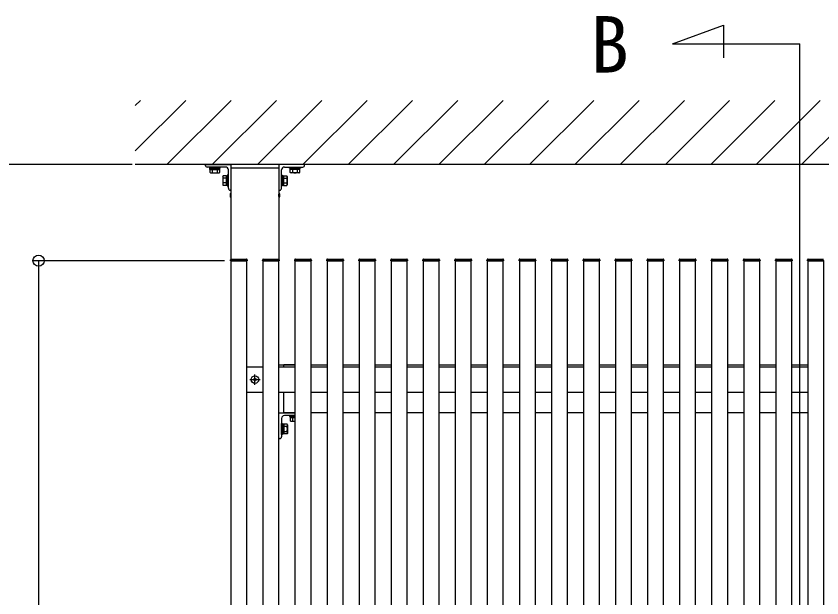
# Model space of a CAD drawing. Units: millimetres, scale not verified. Extents: x -875 to 875, y -1310 to 1300.
# Drawn here: x 232.3 to 358, y 1012.5 to 1103.2 of the extents above; entities that cross this region are included whole.
import ezdxf
from ezdxf.enums import TextEntityAlignment as Align

# ---------------------------------------------------------------- set-up
doc = ezdxf.new("R2010")
doc.units = ezdxf.units.MM
doc.header["$LTSCALE"] = 4
for name, color, linetype in [('0-2_USER1', 3, 'Continuous'), ('0-4_YKK_12', 2, 'Continuous'), ('0-6_YKK_A1', 4, 'Continuous'), ('0-7_YKK_D', 6, 'Continuous')]:
    doc.layers.add(name, color=color, linetype=linetype)
doc.styles.add('ＭＳ ゴシック', font='')
doc.styles.get('ＭＳ ゴシック').set_extended_font_data('MS Gothic')

msp = doc.modelspace()

# ---------------------------------------------------------------- linework, layer by layer
at = {"layer": '0-4_YKK_12'}
for p, q in [((334.764, 1098.907), (354.607, 1098.906)), ((354.6, 909.19), (354.596, 1098.906))]:
    msp.add_line(p, q, dxfattribs=at)
msp.add_lwpolyline([(334.764, 1098.907), (342.714, 1101.8), (342.714, 1096.742)], dxfattribs=at)
at = {"layer": '0-6_YKK_A1'}
for p, q in [((250.923, 1082.204), (258.807, 1090.089)), ((250.923, 1089.275), (251.736, 1090.089)), ((255.878, 1080.089), (265.878, 1090.089)), ((262.949, 1080.089), (272.949, 1090.089)), ((270.021, 1080.089), (280.021, 1090.089)), ((277.092, 1080.089), (287.092, 1090.089)), ((284.163, 1080.089), (294.163, 1090.089)), ((291.234, 1080.089), (301.234, 1090.089)), ((298.305, 1080.089), (308.305, 1090.089)), ((305.376, 1080.089), (315.376, 1090.089)), ((312.447, 1080.089), (322.447, 1090.089)), ((319.518, 1080.089), (329.518, 1090.089)), ((326.589, 1080.089), (336.589, 1090.089)), ((333.66, 1080.089), (343.66, 1090.089)), ((340.731, 1080.089), (350.731, 1090.089)), ((347.802, 1080.089), (357.802, 1090.089)), ((354.873, 1080.089), (364.873, 1090.089)), ((460.85, 1080.089), (250.923, 1080.089)), ((261.85, 1079.989), (261.85, 1080.059)), ((261.88, 1080.089), (265.82, 1080.089)), ((265.85, 1080.059), (265.85, 1076.119)), ((273.35, 1080.059), (273.35, 1076.119)), ((277.32, 1080.089), (273.38, 1080.089)), ((277.35, 1079.989), (277.35, 1080.059)), ((265, 1079.689), (262.15, 1079.689)), ((262.5, 1079.689), (262.5, 1079.529)), ((264.2, 1079.689), (262.5, 1079.689)), ((262.5, 1079.529), (264.2, 1079.529)), ((262.58, 1079.329), (262.58, 1079.529)), ((262.58, 1079.329), (264.12, 1079.329)), ((262.6, 1078.822), (262.6, 1079.329)), ((262.6, 1079.329), (264.1, 1079.329)), ((262.675, 1078.779), (262.6, 1078.822)), ((262.675, 1078.779), (264.025, 1078.779)), ((262.974, 1078.822), (262.974, 1079.329)), ((263.726, 1079.329), (263.726, 1078.822)), ((264.025, 1078.779), (264.1, 1078.822)), ((264.1, 1078.822), (264.1, 1079.329)), ((264.12, 1079.329), (264.12, 1079.529)), ((264.2, 1079.529), (264.2, 1079.689)), ((265.45, 1076.389), (265.45, 1079.239)), ((265.85, 1079.589), (265.85, 920.089)), ((273.75, 1076.389), (273.75, 1079.239)), ((274.2, 1079.689), (277.05, 1079.689)), ((275, 1079.529), (275, 1079.689)), ((275, 1079.689), (276.7, 1079.689)), ((276.7, 1079.529), (275, 1079.529)), ((275.08, 1079.329), (275.08, 1079.529)), ((276.62, 1079.329), (275.08, 1079.329)), ((276.6, 1079.329), (275.1, 1079.329)), ((275.1, 1078.822), (275.1, 1079.329)), ((275.175, 1078.779), (275.1, 1078.822)), ((276.525, 1078.779), (275.175, 1078.779)), ((275.474, 1079.329), (275.474, 1078.822)), ((276.226, 1078.822), (276.226, 1079.329)), ((276.525, 1078.779), (276.6, 1078.822)), ((276.6, 1078.822), (276.6, 1079.329)), ((276.62, 1079.329), (276.62, 1079.529)), ((276.7, 1079.689), (276.7, 1079.529)), ((264.58, 1078.239), (264.638, 1078.34)), ((264.58, 1078.239), (264.58, 1076.939)), ((265.13, 1078.34), (264.638, 1078.34)), ((265.13, 1077.964), (264.638, 1077.964)), ((265.13, 1078.34), (265.13, 1076.838)), ((265.13, 1077.989), (265.13, 1077.189)), ((274.07, 1078.34), (274.562, 1078.34)), ((274.07, 1078.34), (274.07, 1076.838)), ((274.07, 1077.989), (274.07, 1077.189)), ((274.07, 1077.964), (274.562, 1077.964)), ((274.62, 1078.239), (274.562, 1078.34)), ((274.62, 1078.239), (274.62, 1076.939)), ((264.58, 1076.939), (264.638, 1076.838)), ((265.13, 1077.214), (264.638, 1077.214)), ((265.13, 1076.838), (264.638, 1076.838)), ((265.82, 1076.089), (265.75, 1076.089)), ((273.38, 1076.089), (273.45, 1076.089)), ((274.07, 1077.214), (274.562, 1077.214)), ((274.07, 1076.838), (274.562, 1076.838)), ((274.62, 1076.939), (274.562, 1076.838)), ((265.75, 1075.541), (265.75, 1075.037)), ((265.815, 1075.614), (265.85, 1075.594)), ((265.85, 1074.984), (265.815, 1074.964)), ((265.85, 1075.594), (265.85, 1074.984)), ((273.35, 1075.454), (273.28, 1075.414)), ((273.28, 1075.414), (273.28, 1075.164)), ((273.35, 1075.124), (273.28, 1075.164)), ((273.385, 1075.614), (273.35, 1075.594)), ((273.35, 1075.594), (273.35, 1074.984)), ((273.35, 1074.984), (273.385, 1074.964)), ((273.45, 1075.541), (273.45, 1075.037)), ((265.8, 1065.089), (265.808, 1065.244)), ((265.8, 1065.089), (268.4, 1065.089)), ((265.908, 1065.339), (268.292, 1065.339)), ((268.392, 1065.244), (268.4, 1065.089)), ((270.8, 1065.089), (270.808, 1065.244)), ((270.8, 1065.089), (273.4, 1065.089)), ((270.908, 1065.339), (273.292, 1065.339)), ((273.392, 1065.244), (273.4, 1065.089)), ((275.8, 1065.089), (275.808, 1065.244)), ((275.8, 1065.089), (278.4, 1065.089)), ((275.908, 1065.339), (278.292, 1065.339)), ((278.392, 1065.244), (278.4, 1065.089)), ((280.8, 1065.089), (280.808, 1065.244)), ((280.8, 1065.089), (283.4, 1065.089)), ((280.908, 1065.339), (283.292, 1065.339)), ((283.392, 1065.244), (283.4, 1065.089)), ((285.8, 1065.089), (285.808, 1065.244)), ((285.8, 1065.089), (288.4, 1065.089)), ((285.908, 1065.339), (288.292, 1065.339)), ((288.392, 1065.244), (288.4, 1065.089)), ((290.8, 1065.089), (290.808, 1065.244)), ((290.8, 1065.089), (293.4, 1065.089)), ((290.908, 1065.339), (293.292, 1065.339)), ((293.392, 1065.244), (293.4, 1065.089)), ((295.8, 1065.089), (295.808, 1065.244)), ((295.8, 1065.089), (298.4, 1065.089)), ((295.908, 1065.339), (298.292, 1065.339)), ((298.392, 1065.244), (298.4, 1065.089)), ((300.8, 1065.089), (300.808, 1065.244)), ((300.8, 1065.089), (303.4, 1065.089)), ((300.908, 1065.339), (303.292, 1065.339)), ((303.392, 1065.244), (303.4, 1065.089)), ((305.8, 1065.089), (305.808, 1065.244)), ((305.8, 1065.089), (308.4, 1065.089)), ((305.908, 1065.339), (308.292, 1065.339)), ((308.392, 1065.244), (308.4, 1065.089)), ((310.8, 1065.089), (310.808, 1065.244)), ((310.8, 1065.089), (313.4, 1065.089)), ((310.908, 1065.339), (313.292, 1065.339)), ((313.392, 1065.244), (313.4, 1065.089)), ((315.8, 1065.089), (315.808, 1065.244)), ((315.8, 1065.089), (318.4, 1065.089)), ((315.908, 1065.339), (318.292, 1065.339)), ((318.392, 1065.244), (318.4, 1065.089)), ((320.8, 1065.089), (320.808, 1065.244)), ((320.8, 1065.089), (323.4, 1065.089)), ((320.908, 1065.339), (323.292, 1065.339)), ((323.392, 1065.244), (323.4, 1065.089)), ((325.8, 1065.089), (325.808, 1065.244)), ((325.8, 1065.089), (328.4, 1065.089)), ((325.908, 1065.339), (328.292, 1065.339)), ((328.392, 1065.244), (328.4, 1065.089)), ((330.8, 1065.089), (330.808, 1065.244)), ((330.8, 1065.089), (333.4, 1065.089)), ((330.908, 1065.339), (333.292, 1065.339)), ((333.392, 1065.244), (333.4, 1065.089)), ((335.8, 1065.089), (335.808, 1065.244)), ((335.8, 1065.089), (338.4, 1065.089)), ((335.908, 1065.339), (338.292, 1065.339)), ((338.392, 1065.244), (338.4, 1065.089)), ((340.8, 1065.089), (340.808, 1065.244)), ((340.8, 1065.089), (343.4, 1065.089)), ((340.908, 1065.339), (343.292, 1065.339)), ((343.392, 1065.244), (343.4, 1065.089)), ((345.8, 1065.089), (345.808, 1065.244)), ((345.8, 1065.089), (348.4, 1065.089)), ((345.908, 1065.339), (348.292, 1065.339)), ((348.392, 1065.244), (348.4, 1065.089)), ((350.8, 1065.089), (350.808, 1065.244)), ((350.8, 1065.089), (353.4, 1065.089)), ((350.908, 1065.339), (353.292, 1065.339)), ((353.392, 1065.244), (353.4, 1065.089)), ((355.8, 1065.089), (355.808, 1065.244)), ((355.8, 1065.089), (358.4, 1065.089)), ((355.908, 1065.339), (358.292, 1065.339)), ((268.35, 1048.539), (270.85, 1048.539)), ((273.35, 1048.539), (275.85, 1048.539)), ((273.38, 1048.839), (275.85, 1048.839)), ((274.1, 1048.539), (274.1, 1048.839)), ((275.85, 1048.839), (274.1, 1048.839)), ((278.35, 1048.839), (280.85, 1048.839)), ((278.35, 1048.539), (280.85, 1048.539)), ((283.35, 1048.839), (285.85, 1048.839)), ((283.35, 1048.539), (285.85, 1048.539)), ((288.35, 1048.839), (290.85, 1048.839)), ((288.35, 1048.539), (290.85, 1048.539)), ((293.35, 1048.839), (295.85, 1048.839)), ((293.35, 1048.539), (295.85, 1048.539)), ((298.35, 1048.839), (300.85, 1048.839)), ((298.35, 1048.539), (300.85, 1048.539)), ((303.35, 1048.839), (305.85, 1048.839)), ((303.35, 1048.539), (305.85, 1048.539)), ((308.35, 1048.839), (310.85, 1048.839)), ((308.35, 1048.539), (310.85, 1048.539)), ((313.35, 1048.839), (315.85, 1048.839)), ((313.35, 1048.539), (315.85, 1048.539)), ((318.35, 1048.839), (320.85, 1048.839)), ((318.35, 1048.539), (320.85, 1048.539)), ((323.35, 1048.839), (325.85, 1048.839)), ((323.35, 1048.539), (325.85, 1048.539)), ((328.35, 1048.839), (330.85, 1048.839)), ((328.35, 1048.539), (330.85, 1048.539)), ((333.35, 1048.839), (335.85, 1048.839)), ((333.35, 1048.539), (335.85, 1048.539)), ((338.35, 1048.839), (340.85, 1048.839)), ((338.35, 1048.539), (340.85, 1048.539)), ((343.35, 1048.839), (345.85, 1048.839)), ((343.35, 1048.539), (345.85, 1048.539)), ((348.35, 1048.839), (350.85, 1048.839)), ((348.35, 1048.539), (350.85, 1048.539)), ((353.35, 1048.839), (355.85, 1048.839)), ((353.35, 1048.539), (355.85, 1048.539)), ((269.6, 1045.749), (269.6, 1047.329)), ((268.81, 1046.539), (270.39, 1046.539)), ((269.45, 1046.589), (269.35, 1046.589)), ((269.75, 1046.489), (269.85, 1046.489)), ((270.85, 1044.539), (268.35, 1044.539)), ((275.85, 1044.539), (273.35, 1044.539)), ((274.1, 1041.339), (274.1, 1044.539)), ((280.85, 1044.539), (278.35, 1044.539)), ((285.85, 1044.539), (283.35, 1044.539)), ((290.85, 1044.539), (288.35, 1044.539)), ((295.85, 1044.539), (293.35, 1044.539)), ((300.85, 1044.539), (298.35, 1044.539)), ((305.85, 1044.539), (303.35, 1044.539)), ((310.85, 1044.539), (308.35, 1044.539)), ((315.85, 1044.539), (313.35, 1044.539)), ((320.85, 1044.539), (318.35, 1044.539)), ((325.85, 1044.539), (323.35, 1044.539)), ((330.85, 1044.539), (328.35, 1044.539)), ((335.85, 1044.539), (333.35, 1044.539)), ((340.85, 1044.539), (338.35, 1044.539)), ((345.85, 1044.539), (343.35, 1044.539)), ((350.85, 1044.539), (348.35, 1044.539)), ((355.85, 1044.539), (353.35, 1044.539)), ((273.35, 1037.369), (273.35, 1041.309)), ((273.38, 1041.339), (275.85, 1041.339)), ((275.85, 1041.339), (274.1, 1041.339)), ((274.1, 1041.339), (275.85, 1041.339)), ((275.85, 1040.939), (274.2, 1040.939)), ((280.85, 1041.339), (278.35, 1041.339)), ((285.85, 1041.339), (283.35, 1041.339)), ((290.85, 1041.339), (288.35, 1041.339)), ((295.85, 1041.339), (293.35, 1041.339)), ((300.85, 1041.339), (298.35, 1041.339)), ((305.85, 1041.339), (303.35, 1041.339)), ((310.85, 1041.339), (308.35, 1041.339)), ((315.85, 1041.339), (313.35, 1041.339)), ((320.85, 1041.339), (318.35, 1041.339)), ((325.85, 1041.339), (323.35, 1041.339)), ((330.85, 1041.339), (328.35, 1041.339)), ((335.85, 1041.339), (333.35, 1041.339)), ((340.85, 1041.339), (338.35, 1041.339)), ((345.85, 1041.339), (343.35, 1041.339)), ((350.85, 1041.339), (348.35, 1041.339)), ((355.85, 1041.339), (353.35, 1041.339)), ((273.75, 1040.489), (273.75, 1037.639)), ((274.11, 1039.609), (273.91, 1039.609)), ((274.11, 1039.609), (274.11, 1038.069)), ((274.11, 1039.589), (274.11, 1038.089)), ((275.099, 1040.619), (275.099, 1040.127)), ((275.099, 1040.619), (275.85, 1040.619)), ((275.2, 1040.069), (275.099, 1040.127)), ((275.2, 1040.069), (275.85, 1040.069)), ((275.45, 1040.619), (275.85, 1040.619)), ((275.475, 1040.619), (275.475, 1040.127)), ((274.617, 1039.215), (274.11, 1039.215)), ((274.11, 1038.463), (274.617, 1038.463)), ((274.66, 1039.514), (274.66, 1038.164)), ((273.45, 1037.339), (273.38, 1037.339)), ((274.11, 1038.069), (273.91, 1038.069)), ((274.617, 1038.089), (274.11, 1038.089)), ((274.66, 1038.164), (274.617, 1038.089))]:
    msp.add_line(p, q, dxfattribs=at)
for points in [[(265.85, 1079.589), (273.35, 1079.589), (273.35, 1065.32)], [(269.35, 1046.589), (269.35, 1046.489), (269.45, 1046.489)], [(269.65, 1046.689), (269.65, 1046.789), (269.55, 1046.789), (269.55, 1046.689)], [(269.55, 1046.389), (269.55, 1046.289), (269.65, 1046.289), (269.65, 1046.389)], [(269.85, 1046.489), (269.85, 1046.589), (269.75, 1046.589)], [(275.85, 1040.939), (275, 1040.939), (275, 1040.779), (275.85, 1040.779), (275.145, 1040.779), (275.145, 1040.619), (275.85, 1040.619)], [(274.66, 1039.514), (274.617, 1039.589), (274.11, 1039.589)]]:
    msp.add_lwpolyline(points, dxfattribs=at)
for points in [[(265.29, 1076.884), (265.29, 1078.294), (265.13, 1078.294), (265.13, 1076.884)], [(265.45, 1076.739), (265.45, 1078.439), (265.29, 1078.439), (265.29, 1076.739)], [(273.75, 1076.739), (273.75, 1078.439), (273.91, 1078.439), (273.91, 1076.739)], [(273.91, 1076.884), (273.91, 1078.294), (274.07, 1078.294), (274.07, 1076.884)], [(265.85, 935.089), (268.35, 935.089), (268.35, 1065.089), (265.85, 1065.089)], [(270.85, 935.089), (273.35, 935.089), (273.35, 1065.089), (270.85, 1065.089)], [(275.85, 935.089), (278.35, 935.089), (278.35, 1065.089), (275.85, 1065.089)], [(280.85, 935.089), (283.35, 935.089), (283.35, 1065.089), (280.85, 1065.089)], [(285.85, 935.089), (288.35, 935.089), (288.35, 1065.089), (285.85, 1065.089)], [(290.85, 935.089), (293.35, 935.089), (293.35, 1065.089), (290.85, 1065.089)], [(295.85, 935.089), (298.35, 935.089), (298.35, 1065.089), (295.85, 1065.089)], [(300.85, 935.089), (303.35, 935.089), (303.35, 1065.089), (300.85, 1065.089)], [(305.85, 935.089), (308.35, 935.089), (308.35, 1065.089), (305.85, 1065.089)], [(310.85, 935.089), (313.35, 935.089), (313.35, 1065.089), (310.85, 1065.089)], [(315.85, 935.089), (318.35, 935.089), (318.35, 1065.089), (315.85, 1065.089)], [(320.85, 935.089), (323.35, 935.089), (323.35, 1065.089), (320.85, 1065.089)], [(325.85, 935.089), (328.35, 935.089), (328.35, 1065.089), (325.85, 1065.089)], [(330.85, 935.089), (333.35, 935.089), (333.35, 1065.089), (330.85, 1065.089)], [(335.85, 935.089), (338.35, 935.089), (338.35, 1065.089), (335.85, 1065.089)], [(340.85, 935.089), (343.35, 935.089), (343.35, 1065.089), (340.85, 1065.089)], [(345.85, 935.089), (348.35, 935.089), (348.35, 1065.089), (345.85, 1065.089)], [(350.85, 935.089), (353.35, 935.089), (353.35, 1065.089), (350.85, 1065.089)], [(355.85, 935.089), (358.35, 935.089), (358.35, 1065.089), (355.85, 1065.089)], [(273.75, 1037.989), (273.75, 1039.689), (273.91, 1039.689), (273.91, 1037.989)]]:
    msp.add_lwpolyline(points, close=True, dxfattribs=at)
msp.add_circle((269.6, 1046.539), 0.59, dxfattribs=at)
for centre, radius, start, end in [((261.88, 1080.059), 0.03, 90, 180), ((262.15, 1079.989), 0.3, 180, 270), ((265.82, 1080.059), 0.03, 0, 90), ((273.38, 1080.059), 0.03, 90, 180), ((277.05, 1079.989), 0.3, 270, 0), ((277.32, 1080.059), 0.03, 0, 90), ((262.787, 1079.205), 0.426, 243.93616, 296.06384), ((263.35, 1080.432), 1.653, 256.85543, 283.14457), ((263.913, 1079.205), 0.426, 243.93616, 296.06384), ((265, 1079.239), 0.45, 0, 90), ((274.2, 1079.239), 0.45, 90, 180), ((275.287, 1079.205), 0.426, 243.93616, 296.06384), ((275.85, 1080.432), 1.653, 256.85543, 283.14457), ((276.413, 1079.205), 0.426, 243.93616, 296.06384), ((264.912, 1078.152), 0.332, 145.61575, 214.38425), ((265.822, 1077.589), 1.242, 162.41205, 197.58795), ((274.288, 1078.152), 0.332, 325.61575, 34.38425), ((273.378, 1077.589), 1.242, 342.41205, 17.58795), ((264.912, 1077.026), 0.332, 145.61575, 214.38425), ((265.75, 1076.389), 0.3, 180, 270), ((265.82, 1076.119), 0.03, 270, 0), ((273.38, 1076.119), 0.03, 180, 270), ((273.45, 1076.389), 0.3, 270, 0), ((274.288, 1077.026), 0.332, 325.61575, 34.38425), ((266.107, 1075.289), 0.437, 131.91164, 144.76774), ((266.107, 1075.289), 0.437, 215.23243, 228.08863), ((273.093, 1075.289), 0.437, 35.23226, 48.08836), ((273.093, 1075.289), 0.437, 311.91137, 324.76757), ((265.908, 1065.239), 0.1, 90, 177), ((268.292, 1065.239), 0.1, 3, 90), ((270.908, 1065.239), 0.1, 90, 177), ((273.292, 1065.239), 0.1, 3, 90), ((275.908, 1065.239), 0.1, 90, 177), ((278.292, 1065.239), 0.1, 3, 90), ((280.908, 1065.239), 0.1, 90, 177), ((283.292, 1065.239), 0.1, 3, 90), ((285.908, 1065.239), 0.1, 90, 177), ((288.292, 1065.239), 0.1, 3, 90), ((290.908, 1065.239), 0.1, 90, 177), ((293.292, 1065.239), 0.1, 3, 90), ((295.908, 1065.239), 0.1, 90, 177), ((298.292, 1065.239), 0.1, 3, 90), ((300.908, 1065.239), 0.1, 90, 177), ((303.292, 1065.239), 0.1, 3, 90), ((305.908, 1065.239), 0.1, 90, 177), ((308.292, 1065.239), 0.1, 3, 90), ((310.908, 1065.239), 0.1, 90, 177), ((313.292, 1065.239), 0.1, 3, 90), ((315.908, 1065.239), 0.1, 90, 177), ((318.292, 1065.239), 0.1, 3, 90), ((320.908, 1065.239), 0.1, 90, 177), ((323.292, 1065.239), 0.1, 3, 90), ((325.908, 1065.239), 0.1, 90, 177), ((328.292, 1065.239), 0.1, 3, 90), ((330.908, 1065.239), 0.1, 90, 177), ((333.292, 1065.239), 0.1, 3, 90), ((335.908, 1065.239), 0.1, 90, 177), ((338.292, 1065.239), 0.1, 3, 90), ((340.908, 1065.239), 0.1, 90, 177), ((343.292, 1065.239), 0.1, 3, 90), ((345.908, 1065.239), 0.1, 90, 177), ((348.292, 1065.239), 0.1, 3, 90), ((350.908, 1065.239), 0.1, 90, 177), ((353.292, 1065.239), 0.1, 3, 90), ((355.908, 1065.239), 0.1, 90, 177), ((269.45, 1046.689), 0.1, 270, 0), ((269.45, 1046.389), 0.1, 0, 90), ((269.75, 1046.689), 0.1, 180, 270), ((269.75, 1046.389), 0.1, 90, 180), ((273.38, 1041.309), 0.03, 90, 180), ((274.2, 1040.489), 0.45, 90, 180), ((274.234, 1039.402), 0.426, 333.93616, 26.06384), ((275.287, 1040.401), 0.332, 235.61575, 304.38425), ((275.85, 1041.311), 1.242, 252.41205, 270.00109), ((273.007, 1038.839), 1.653, 346.85543, 13.14457), ((274.234, 1038.276), 0.426, 333.93616, 26.06384), ((273.38, 1037.369), 0.03, 180, 270), ((273.45, 1037.639), 0.3, 270, 360)]:
    msp.add_arc(centre, radius, start, end, dxfattribs=at)
at = {"layer": '0-7_YKK_D'}
for p, q in [((250.423, 1080.089), (204.85, 1080.089)), ((264.85, 1065.089), (234.85, 1065.089)), ((235.85, 1065.089), (235.85, 935.089))]:
    msp.add_line(p, q, dxfattribs=at)
msp.add_circle((235.85, 1065.089), 0.875, dxfattribs=at)

# ---------------------------------------------------------------- texts
at = {"layer": '0-2_USER1', "style": 'ＭＳ ゴシック'}
msp.add_text('B', height=8.798, rotation=359.997, dxfattribs=at).set_placement((321.943, 1091.791), align=Align.BOTTOM_LEFT)

doc.saveas('drawing.dxf')
